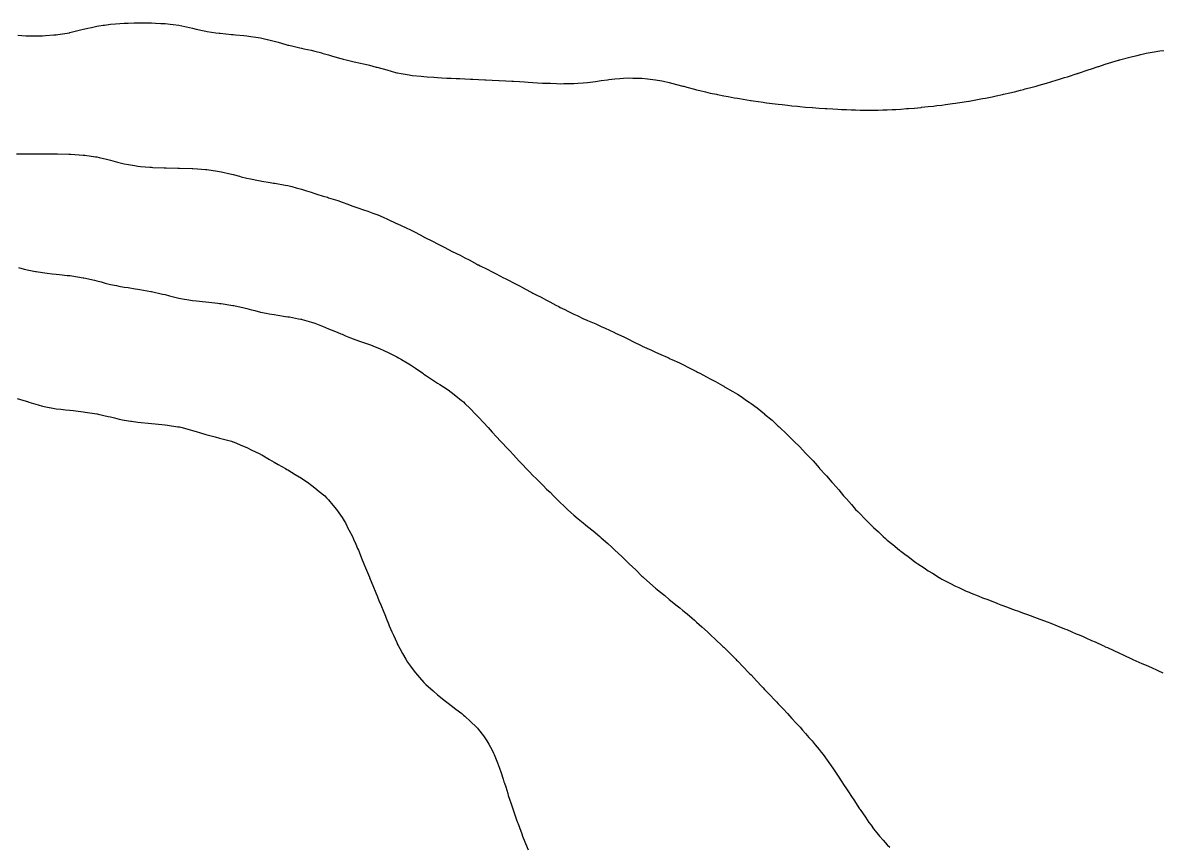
# Model space of a CAD drawing. Extents: x -717078 to -715000, y -984629 to -984000.
# Drawn here: x -715749.9 to -715666.4, y -984244.2 to -984183.8 of the extents above; entities that cross this region are included whole.
import ezdxf

# ---------------------------------------------------------------- set-up
doc = ezdxf.new("R2010")
doc.units = 0
doc.layers.add('buffer_B2_0_1_clip', color=7, linetype='Continuous')

msp = doc.modelspace()

# ---------------------------------------------------------------- linework, layer by layer
at = {"layer": 'buffer_B2_0_1_clip'}
for points in [[(-715750.31, -984184.69), (-715749.724, -984184.724), (-715749.5, -984184.736), (-715749.266, -984184.734), (-715748.73, -984184.73), (-715748.5, -984184.728), (-715748.288, -984184.712), (-715747.665, -984184.665), (-715747.5, -984184.652), (-715747.367, -984184.633), (-715746.525, -984184.5), (-715746.504, -984184.496), (-715746.5, -984184.496), (-715746.494, -984184.494), (-715745.701, -984184.299), (-715745.5, -984184.242), (-715745.168, -984184.168), (-715744.892, -984184.108), (-715744.5, -984184.018), (-715744.047, -984183.953), (-715743.938, -984183.938), (-715743.5, -984183.876), (-715743.151, -984183.849), (-715742.826, -984183.826), (-715742.5, -984183.801), (-715742.208, -984183.792), (-715741.78, -984183.78), (-715741.5, -984183.771), (-715741.227, -984183.773), (-715740.777, -984183.777), (-715740.5, -984183.779), (-715740.205, -984183.795), (-715739.815, -984183.815), (-715739.5, -984183.833), (-715739.119, -984183.881), (-715738.908, -984183.908), (-715738.5, -984183.959), (-715738.052, -984184.052), (-715737.923, -984184.077), (-715737.5, -984184.163), (-715737.232, -984184.232), (-715736.642, -984184.358), (-715736.5, -984184.392), (-715736.406, -984184.406), (-715735.783, -984184.5), (-715735.535, -984184.535), (-715735.5, -984184.54), (-715735.456, -984184.544), (-715734.624, -984184.624), (-715734.5, -984184.637), (-715734.346, -984184.654), (-715733.713, -984184.713), (-715733.5, -984184.738), (-715733.219, -984184.781), (-715732.835, -984184.835), (-715732.5, -984184.889), (-715732.003, -984185.003), (-715731.995, -984185.005), (-715731.5, -984185.122), (-715731.207, -984185.207), (-715730.631, -984185.369), (-715730.5, -984185.406), (-715730.423, -984185.423), (-715730.108, -984185.5), (-715729.611, -984185.611), (-715729.5, -984185.637), (-715729.322, -984185.678), (-715728.791, -984185.791), (-715728.5, -984185.861), (-715728.009, -984185.991), (-715727.995, -984185.995), (-715727.5, -984186.13), (-715727.216, -984186.216), (-715726.601, -984186.399), (-715726.5, -984186.429), (-715726.442, -984186.442), (-715726.215, -984186.5), (-715725.633, -984186.633), (-715725.5, -984186.666), (-715725.283, -984186.717), (-715724.817, -984186.817), (-715724.5, -984186.895), (-715724.02, -984187.02), (-715723.964, -984187.036), (-715723.5, -984187.162), (-715723.236, -984187.236), (-715722.586, -984187.414), (-715722.5, -984187.438), (-715722.447, -984187.447), (-715722.172, -984187.5), (-715721.598, -984187.598), (-715721.5, -984187.616), (-715721.368, -984187.632), (-715720.701, -984187.701), (-715720.5, -984187.726), (-715720.255, -984187.745), (-715719.773, -984187.773), (-715719.5, -984187.796), (-715719.185, -984187.815), (-715718.828, -984187.828), (-715718.5, -984187.848), (-715718.134, -984187.866), (-715717.873, -984187.873), (-715717.5, -984187.892), (-715717.088, -984187.912), (-715716.916, -984187.916), (-715716.5, -984187.937), (-715716.042, -984187.958), (-715715.961, -984187.961), (-715715.5, -984187.983), (-715715.008, -984188.008), (-715714.99, -984188.01), (-715714.5, -984188.036), (-715714.06, -984188.06), (-715713.93, -984188.07), (-715713.5, -984188.095), (-715713.116, -984188.116), (-715712.865, -984188.135), (-715712.5, -984188.157), (-715712.172, -984188.172), (-715711.804, -984188.196), (-715711.5, -984188.212), (-715711.218, -984188.218), (-715710.763, -984188.237), (-715710.5, -984188.244), (-715710.238, -984188.238), (-715709.763, -984188.237), (-715709.5, -984188.231), (-715709.207, -984188.207), (-715708.817, -984188.183), (-715708.5, -984188.155), (-715708.098, -984188.098), (-715707.921, -984188.079), (-715707.5, -984188.016), (-715707.04, -984187.96), (-715706.946, -984187.946), (-715706.5, -984187.888), (-715706.132, -984187.868), (-715705.846, -984187.846), (-715705.5, -984187.827), (-715705.164, -984187.836), (-715704.839, -984187.839), (-715704.5, -984187.849), (-715704.108, -984187.892), (-715703.911, -984187.911), (-715703.5, -984187.957), (-715703.046, -984188.046), (-715702.93, -984188.07), (-715702.5, -984188.156), (-715702.228, -984188.228), (-715701.606, -984188.394), (-715701.5, -984188.422), (-715701.439, -984188.439), (-715701.22, -984188.5), (-715700.651, -984188.651), (-715700.5, -984188.691), (-715700.248, -984188.752), (-715699.845, -984188.845), (-715699.5, -984188.93), (-715699.024, -984189.024), (-715698.963, -984189.037), (-715698.5, -984189.133), (-715698.185, -984189.185), (-715697.725, -984189.275), (-715697.5, -984189.314), (-715697.336, -984189.336), (-715696.528, -984189.472), (-715696.5, -984189.476), (-715696.479, -984189.479), (-715696.338, -984189.5), (-715695.604, -984189.604), (-715695.5, -984189.622), (-715695.358, -984189.642), (-715694.717, -984189.717), (-715694.5, -984189.749), (-715694.217, -984189.783), (-715693.823, -984189.823), (-715693.5, -984189.863), (-715693.098, -984189.902), (-715692.917, -984189.917), (-715692.5, -984189.958), (-715692.003, -984189.997), (-715691.997, -984189.997), (-715691.5, -984190.038), (-715691.065, -984190.065), (-715690.926, -984190.074), (-715690.5, -984190.101), (-715690.12, -984190.12), (-715689.867, -984190.133), (-715689.5, -984190.152), (-715689.161, -984190.161), (-715688.83, -984190.17), (-715688.5, -984190.179), (-715688.181, -984190.181), (-715687.816, -984190.184), (-715687.5, -984190.186), (-715687.179, -984190.179), (-715686.827, -984190.173), (-715686.5, -984190.166), (-715686.147, -984190.147), (-715685.865, -984190.135), (-715685.5, -984190.114), (-715685.078, -984190.078), (-715684.932, -984190.068), (-715684.5, -984190.031), (-715684.018, -984189.982), (-715683.978, -984189.978), (-715683.5, -984189.929), (-715683.115, -984189.885), (-715682.852, -984189.852), (-715682.5, -984189.812), (-715682.224, -984189.776), (-715681.701, -984189.701), (-715681.5, -984189.674), (-715681.347, -984189.653), (-715680.524, -984189.524), (-715680.5, -984189.521), (-715680.482, -984189.518), (-715680.376, -984189.5), (-715679.632, -984189.368), (-715679.5, -984189.342), (-715679.301, -984189.301), (-715678.799, -984189.201), (-715678.5, -984189.137), (-715678.034, -984189.034), (-715677.978, -984189.022), (-715677.5, -984188.913), (-715677.166, -984188.834), (-715676.72, -984188.72), (-715676.5, -984188.666), (-715676.367, -984188.633), (-715675.869, -984188.5), (-715675.58, -984188.42), (-715675.353, -984188.353), (-715674.804, -984188.196), (-715674.5, -984188.104), (-715674.034, -984187.966), (-715673.934, -984187.934), (-715673.5, -984187.802), (-715673.268, -984187.732), (-715672.557, -984187.5), (-715672.514, -984187.486), (-715672.5, -984187.481), (-715672.471, -984187.471), (-715671.763, -984187.237), (-715671.5, -984187.146), (-715671.011, -984186.989), (-715670.977, -984186.977), (-715670.5, -984186.819), (-715670.254, -984186.746), (-715669.518, -984186.518), (-715669.5, -984186.513), (-715669.49, -984186.51), (-715669.453, -984186.5), (-715668.701, -984186.299), (-715668.5, -984186.242), (-715668.165, -984186.165), (-715667.894, -984186.106), (-715667.5, -984186.013), (-715667.063, -984185.937), (-715666.908, -984185.908), (-715666.5, -984185.835), (-715666.2, -984185.8)], [(-715750.406, -984193.406), (-715749.596, -984193.404), (-715749.5, -984193.404), (-715749.404, -984193.404), (-715748.598, -984193.402), (-715748.5, -984193.402), (-715748.401, -984193.401), (-715747.595, -984193.405), (-715747.5, -984193.405), (-715747.406, -984193.406), (-715746.576, -984193.424), (-715746.5, -984193.425), (-715746.428, -984193.428), (-715745.514, -984193.486), (-715745.5, -984193.486), (-715745.488, -984193.488), (-715745.397, -984193.5), (-715744.61, -984193.61), (-715744.5, -984193.627), (-715744.334, -984193.666), (-715743.795, -984193.795), (-715743.5, -984193.863), (-715743.002, -984194.002), (-715742.996, -984194.004), (-715742.5, -984194.135), (-715742.188, -984194.188), (-715741.739, -984194.261), (-715741.5, -984194.301), (-715741.316, -984194.316), (-715740.624, -984194.376), (-715740.5, -984194.386), (-715740.389, -984194.389), (-715739.579, -984194.421), (-715739.5, -984194.423), (-715739.424, -984194.424), (-715738.557, -984194.443), (-715738.5, -984194.444), (-715738.445, -984194.445), (-715737.526, -984194.474), (-715737.5, -984194.474), (-715737.475, -984194.475), (-715737.12, -984194.5), (-715736.54, -984194.54), (-715736.5, -984194.543), (-715736.449, -984194.551), (-715735.658, -984194.658), (-715735.5, -984194.683), (-715735.262, -984194.738), (-715734.836, -984194.836), (-715734.5, -984194.914), (-715734.044, -984195.044), (-715733.925, -984195.075), (-715733.5, -984195.192), (-715733.241, -984195.241), (-715732.639, -984195.361), (-715732.5, -984195.388), (-715732.402, -984195.402), (-715731.781, -984195.5), (-715731.537, -984195.537), (-715731.5, -984195.544), (-715731.446, -984195.554), (-715730.685, -984195.685), (-715730.5, -984195.722), (-715730.2, -984195.8), (-715729.88, -984195.88), (-715729.5, -984195.982), (-715729.112, -984196.112), (-715728.78, -984196.22), (-715728.5, -984196.312), (-715728.354, -984196.354), (-715727.888, -984196.5), (-715727.589, -984196.589), (-715727.5, -984196.617), (-715727.325, -984196.675), (-715726.833, -984196.833), (-715726.5, -984196.947), (-715726.096, -984197.096), (-715725.792, -984197.208), (-715725.5, -984197.316), (-715725.359, -984197.359), (-715724.951, -984197.5), (-715724.612, -984197.612), (-715724.5, -984197.653), (-715724.252, -984197.748), (-715723.883, -984197.883), (-715723.5, -984198.038), (-715723.182, -984198.182), (-715722.512, -984198.5), (-715722.504, -984198.504), (-715722.5, -984198.505), (-715722.49, -984198.51), (-715721.82, -984198.82), (-715721.5, -984198.978), (-715721.155, -984199.155), (-715720.506, -984199.5), (-715720.501, -984199.503), (-715720.494, -984199.506), (-715719.828, -984199.828), (-715719.5, -984200), (-715719.17, -984200.17), (-715718.562, -984200.5), (-715718.521, -984200.521), (-715718.5, -984200.532), (-715718.437, -984200.563), (-715717.847, -984200.847), (-715717.5, -984201.029), (-715717.188, -984201.188), (-715716.612, -984201.5), (-715716.537, -984201.537), (-715716.5, -984201.557), (-715716.388, -984201.612), (-715715.863, -984201.863), (-715715.5, -984202.053), (-715715.204, -984202.204), (-715714.657, -984202.5), (-715714.552, -984202.552), (-715714.5, -984202.58), (-715714.341, -984202.659), (-715713.881, -984202.881), (-715713.5, -984203.083), (-715713.225, -984203.225), (-715712.729, -984203.5), (-715712.578, -984203.578), (-715712.5, -984203.621), (-715712.256, -984203.744), (-715711.912, -984203.912), (-715711.5, -984204.136), (-715711.259, -984204.259), (-715710.824, -984204.5), (-715710.609, -984204.609), (-715710.5, -984204.669), (-715710.173, -984204.827), (-715709.937, -984204.937), (-715709.5, -984205.162), (-715709.268, -984205.268), (-715708.795, -984205.5), (-715708.593, -984205.593), (-715708.5, -984205.64), (-715708.258, -984205.742), (-715707.888, -984205.888), (-715707.5, -984206.066), (-715707.194, -984206.194), (-715706.565, -984206.5), (-715706.521, -984206.521), (-715706.5, -984206.531), (-715706.44, -984206.56), (-715705.839, -984206.839), (-715705.5, -984207.012), (-715705.167, -984207.167), (-715704.509, -984207.5), (-715704.503, -984207.503), (-715704.5, -984207.504), (-715704.492, -984207.508), (-715703.813, -984207.813), (-715703.5, -984207.967), (-715703.122, -984208.122), (-715702.664, -984208.336), (-715702.5, -984208.409), (-715702.436, -984208.436), (-715702.3, -984208.5), (-715701.748, -984208.748), (-715701.5, -984208.872), (-715701.078, -984209.078), (-715700.749, -984209.251), (-715700.5, -984209.379), (-715700.419, -984209.419), (-715700.266, -984209.5), (-715699.759, -984209.759), (-715699.5, -984209.904), (-715699.112, -984210.112), (-715698.584, -984210.416), (-715698.5, -984210.463), (-715698.476, -984210.476), (-715698.435, -984210.5), (-715697.839, -984210.839), (-715697.5, -984211.052), (-715697.223, -984211.223), (-715696.819, -984211.5), (-715696.627, -984211.627), (-715696.5, -984211.72), (-715696.05, -984212.05), (-715695.505, -984212.495), (-715695.499, -984212.5), (-715694.957, -984212.957), (-715694.5, -984213.382), (-715694.438, -984213.438), (-715694.375, -984213.5), (-715693.921, -984213.921), (-715693.5, -984214.35), (-715693.423, -984214.423), (-715693.349, -984214.5), (-715692.919, -984214.919), (-715692.5, -984215.373), (-715692.436, -984215.436), (-715692.379, -984215.5), (-715691.945, -984215.945), (-715691.5, -984216.457), (-715691.479, -984216.479), (-715691.461, -984216.5), (-715690.996, -984216.996), (-715690.954, -984217.046), (-715690.573, -984217.5), (-715690.538, -984217.538), (-715690.5, -984217.583), (-715690.064, -984218.064), (-715689.712, -984218.5), (-715689.61, -984218.61), (-715689.5, -984218.739), (-715689.134, -984219.134), (-715688.823, -984219.5), (-715688.662, -984219.662), (-715688.5, -984219.84), (-715688.166, -984220.166), (-715687.855, -984220.5), (-715687.671, -984220.671), (-715687.5, -984220.841), (-715687.151, -984221.151), (-715686.791, -984221.5), (-715686.633, -984221.633), (-715686.5, -984221.753), (-715686.085, -984222.085), (-715685.603, -984222.5), (-715685.544, -984222.544), (-715685.5, -984222.581), (-715685.213, -984222.787), (-715684.963, -984222.963), (-715684.5, -984223.322), (-715684.394, -984223.394), (-715684.251, -984223.5), (-715683.797, -984223.797), (-715683.5, -984224.005), (-715683.189, -984224.189), (-715682.698, -984224.5), (-715682.573, -984224.573), (-715682.5, -984224.617), (-715682.262, -984224.738), (-715681.911, -984224.911), (-715681.5, -984225.131), (-715681.242, -984225.242), (-715680.699, -984225.5), (-715680.562, -984225.562), (-715680.5, -984225.592), (-715680.349, -984225.651), (-715679.84, -984225.84), (-715679.5, -984225.985), (-715679.12, -984226.12), (-715678.711, -984226.289), (-715678.5, -984226.37), (-715678.404, -984226.404), (-715678.159, -984226.5), (-715677.677, -984226.677), (-715677.5, -984226.75), (-715677.105, -984226.895), (-715676.949, -984226.949), (-715676.5, -984227.124), (-715676.219, -984227.219), (-715675.504, -984227.496), (-715675.499, -984227.498), (-715675.492, -984227.5), (-715674.761, -984227.761), (-715674.5, -984227.868), (-715674.042, -984228.042), (-715673.896, -984228.104), (-715673.5, -984228.265), (-715673.331, -984228.331), (-715672.943, -984228.5), (-715672.628, -984228.628), (-715672.5, -984228.684), (-715672.178, -984228.822), (-715671.926, -984228.926), (-715671.5, -984229.119), (-715671.235, -984229.235), (-715670.682, -984229.5), (-715670.556, -984229.556), (-715670.5, -984229.583), (-715670.348, -984229.652), (-715669.866, -984229.866), (-715669.5, -984230.04), (-715669.182, -984230.182), (-715668.519, -984230.5), (-715668.506, -984230.506), (-715668.5, -984230.508), (-715668.485, -984230.515), (-715667.808, -984230.808), (-715667.5, -984230.95), (-715667.115, -984231.115), (-715666.69, -984231.31), (-715666.5, -984231.395), (-715666.426, -984231.426), (-715666.263, -984231.5)], [(-715750.257, -984201.743), (-715749.853, -984201.853), (-715749.5, -984201.941), (-715749.024, -984202.024), (-715748.965, -984202.035), (-715748.5, -984202.116), (-715748.154, -984202.154), (-715747.801, -984202.199), (-715747.5, -984202.233), (-715747.255, -984202.255), (-715746.678, -984202.322), (-715746.5, -984202.339), (-715746.357, -984202.357), (-715745.509, -984202.491), (-715745.5, -984202.492), (-715745.493, -984202.493), (-715745.466, -984202.5), (-715744.677, -984202.677), (-715744.5, -984202.718), (-715744.201, -984202.799), (-715743.888, -984202.888), (-715743.5, -984202.991), (-715743.072, -984203.072), (-715742.892, -984203.108), (-715742.5, -984203.183), (-715742.221, -984203.221), (-715741.694, -984203.306), (-715741.5, -984203.334), (-715741.355, -984203.355), (-715740.544, -984203.5), (-715740.506, -984203.506), (-715740.5, -984203.507), (-715740.491, -984203.509), (-715739.688, -984203.688), (-715739.5, -984203.731), (-715739.188, -984203.812), (-715738.893, -984203.893), (-715738.5, -984203.992), (-715738.066, -984204.066), (-715737.907, -984204.093), (-715737.5, -984204.163), (-715737.194, -984204.194), (-715736.754, -984204.246), (-715736.5, -984204.273), (-715736.291, -984204.291), (-715735.637, -984204.363), (-715735.5, -984204.376), (-715735.389, -984204.389), (-715734.669, -984204.5), (-715734.521, -984204.521), (-715734.5, -984204.524), (-715734.468, -984204.532), (-715733.7, -984204.7), (-715733.5, -984204.746), (-715733.162, -984204.838), (-715732.909, -984204.909), (-715732.5, -984205.017), (-715732.092, -984205.092), (-715731.864, -984205.136), (-715731.5, -984205.204), (-715731.239, -984205.239), (-715730.671, -984205.329), (-715730.5, -984205.353), (-715730.373, -984205.373), (-715729.698, -984205.5), (-715729.53, -984205.53), (-715729.5, -984205.537), (-715729.447, -984205.553), (-715728.75, -984205.75), (-715728.5, -984205.828), (-715728.022, -984206.022), (-715727.949, -984206.051), (-715727.5, -984206.233), (-715727.309, -984206.309), (-715726.863, -984206.5), (-715726.604, -984206.604), (-715726.5, -984206.646), (-715726.252, -984206.748), (-715725.897, -984206.897), (-715725.5, -984207.059), (-715725.168, -984207.168), (-715724.643, -984207.357), (-715724.5, -984207.406), (-715724.431, -984207.431), (-715724.257, -984207.5), (-715723.713, -984207.713), (-715723.5, -984207.805), (-715723.036, -984208.036), (-715722.888, -984208.112), (-715722.5, -984208.31), (-715722.375, -984208.375), (-715722.155, -984208.5), (-715721.739, -984208.739), (-715721.5, -984208.885), (-715721.132, -984209.132), (-715720.593, -984209.5), (-715720.537, -984209.537), (-715720.5, -984209.563), (-715720.31, -984209.69), (-715719.939, -984209.939), (-715719.5, -984210.234), (-715719.331, -984210.331), (-715719.065, -984210.5), (-715718.726, -984210.726), (-715718.5, -984210.893), (-715718.154, -984211.154), (-715717.74, -984211.5), (-715717.611, -984211.611), (-715717.5, -984211.715), (-715717.101, -984212.101), (-715716.719, -984212.5), (-715716.611, -984212.611), (-715716.5, -984212.73), (-715716.13, -984213.13), (-715715.798, -984213.5), (-715715.655, -984213.655), (-715715.5, -984213.827), (-715715.173, -984214.173), (-715714.875, -984214.5), (-715714.695, -984214.695), (-715714.5, -984214.91), (-715714.21, -984215.21), (-715713.94, -984215.5), (-715713.727, -984215.727), (-715713.5, -984215.976), (-715713.239, -984216.239), (-715712.99, -984216.5), (-715712.749, -984216.749), (-715712.5, -984217.015), (-715712.253, -984217.253), (-715712.006, -984217.5), (-715711.753, -984217.753), (-715711.5, -984218.017), (-715711.249, -984218.249), (-715710.998, -984218.5), (-715710.745, -984218.745), (-715710.5, -984218.993), (-715710.235, -984219.235), (-715709.96, -984219.5), (-715709.719, -984219.719), (-715709.5, -984219.922), (-715709.184, -984220.184), (-715708.81, -984220.5), (-715708.642, -984220.642), (-715708.5, -984220.766), (-715708.086, -984221.086), (-715707.596, -984221.5), (-715707.544, -984221.544), (-715707.5, -984221.584), (-715707.01, -984222.01), (-715706.716, -984222.284), (-715706.5, -984222.485), (-715706.492, -984222.492), (-715706.483, -984222.5), (-715705.973, -984222.973), (-715705.5, -984223.439), (-715705.468, -984223.468), (-715705.434, -984223.5), (-715704.952, -984223.952), (-715704.5, -984224.395), (-715704.445, -984224.445), (-715704.387, -984224.5), (-715703.916, -984224.916), (-715703.5, -984225.292), (-715703.385, -984225.385), (-715703.245, -984225.5), (-715702.834, -984225.834), (-715702.5, -984226.114), (-715702.28, -984226.28), (-715702.007, -984226.5), (-715701.726, -984226.726), (-715701.5, -984226.918), (-715701.182, -984227.182), (-715700.816, -984227.5), (-715700.647, -984227.647), (-715700.5, -984227.779), (-715700.118, -984228.118), (-715699.699, -984228.5), (-715699.595, -984228.595), (-715699.5, -984228.684), (-715699.076, -984229.076), (-715698.634, -984229.5), (-715698.565, -984229.565), (-715698.5, -984229.629), (-715698.058, -984230.058), (-715697.623, -984230.5), (-715697.561, -984230.561), (-715697.5, -984230.624), (-715697.065, -984231.065), (-715696.652, -984231.5), (-715696.577, -984231.577), (-715696.5, -984231.658), (-715696.089, -984232.089), (-715695.706, -984232.5), (-715695.606, -984232.606), (-715695.5, -984232.718), (-715695.12, -984233.12), (-715694.763, -984233.5), (-715694.636, -984233.636), (-715694.5, -984233.782), (-715694.151, -984234.151), (-715693.821, -984234.5), (-715693.668, -984234.668), (-715693.5, -984234.853), (-715693.189, -984235.189), (-715692.899, -984235.5), (-715692.714, -984235.714), (-715692.5, -984235.96), (-715692.246, -984236.246), (-715692.019, -984236.5), (-715691.785, -984236.785), (-715691.5, -984237.142), (-715691.339, -984237.339), (-715691.211, -984237.5), (-715690.91, -984237.91), (-715690.5, -984238.496), (-715690.498, -984238.498), (-715690.497, -984238.5), (-715690.491, -984238.509), (-715690.098, -984239.098), (-715689.838, -984239.5), (-715689.702, -984239.702), (-715689.5, -984240.012), (-715689.306, -984240.306), (-715689.179, -984240.5), (-715688.907, -984240.907), (-715688.576, -984241.424), (-715688.527, -984241.5), (-715688.516, -984241.516), (-715688.5, -984241.539), (-715688.105, -984242.105), (-715687.845, -984242.5), (-715687.693, -984242.693), (-715687.5, -984242.949), (-715687.257, -984243.257), (-715687.075, -984243.5), (-715686.797, -984243.797), (-715686.5, -984244.121), (-715686.312, -984244.312)], [(-715750.36, -984211.36), (-715749.872, -984211.5), (-715749.592, -984211.592), (-715749.5, -984211.62), (-715749.33, -984211.67), (-715748.828, -984211.828), (-715748.5, -984211.919), (-715748.013, -984212.013), (-715747.98, -984212.02), (-715747.5, -984212.111), (-715747.151, -984212.151), (-715746.808, -984212.192), (-715746.5, -984212.227), (-715746.252, -984212.252), (-715745.686, -984212.314), (-715745.5, -984212.333), (-715745.355, -984212.355), (-715744.522, -984212.478), (-715744.5, -984212.481), (-715744.485, -984212.485), (-715744.411, -984212.5), (-715743.678, -984212.678), (-715743.5, -984212.715), (-715743.22, -984212.78), (-715742.872, -984212.872), (-715742.5, -984212.952), (-715742.025, -984213.025), (-715741.967, -984213.033), (-715741.5, -984213.101), (-715740.5, -984213.193), (-715740.218, -984213.218), (-715739.735, -984213.265), (-715739.5, -984213.286), (-715739.314, -984213.314), (-715738.571, -984213.429), (-715738.5, -984213.439), (-715738.451, -984213.451), (-715738.24, -984213.5), (-715737.661, -984213.661), (-715737.5, -984213.701), (-715737.21, -984213.79), (-715736.893, -984213.893), (-715736.5, -984214.006), (-715736.108, -984214.108), (-715735.818, -984214.182), (-715735.5, -984214.264), (-715735.314, -984214.314), (-715734.627, -984214.5), (-715734.532, -984214.532), (-715734.5, -984214.543), (-715734.426, -984214.574), (-715733.829, -984214.829), (-715733.5, -984214.965), (-715733.147, -984215.147), (-715732.594, -984215.406), (-715732.5, -984215.452), (-715732.469, -984215.469), (-715732.404, -984215.5), (-715731.84, -984215.84), (-715731.5, -984216.029), (-715731.205, -984216.205), (-715730.653, -984216.5), (-715730.561, -984216.561), (-715730.5, -984216.599), (-715730.23, -984216.77), (-715729.95, -984216.95), (-715729.5, -984217.22), (-715729.33, -984217.33), (-715729.045, -984217.5), (-715728.739, -984217.739), (-715728.5, -984217.918), (-715728.183, -984218.183), (-715727.789, -984218.5), (-715727.648, -984218.648), (-715727.5, -984218.801), (-715727.184, -984219.184), (-715726.911, -984219.5), (-715726.746, -984219.746), (-715726.5, -984220.102), (-715726.354, -984220.354), (-715726.263, -984220.5), (-715726.03, -984220.97), (-715726.01, -984221.01), (-715725.756, -984221.5), (-715725.678, -984221.678), (-715725.5, -984222.056), (-715725.371, -984222.371), (-715725.313, -984222.5), (-715725.189, -984222.811), (-715725.085, -984223.085), (-715724.908, -984223.5), (-715724.795, -984223.795), (-715724.5, -984224.486), (-715724.496, -984224.496), (-715724.494, -984224.5), (-715724.49, -984224.51), (-715724.217, -984225.217), (-715724.094, -984225.5), (-715723.924, -984225.924), (-715723.803, -984226.197), (-715723.674, -984226.5), (-715723.625, -984226.625), (-715723.5, -984226.921), (-715723.335, -984227.335), (-715723.264, -984227.5), (-715723.106, -984227.894), (-715723.047, -984228.047), (-715722.857, -984228.5), (-715722.749, -984228.749), (-715722.5, -984229.285), (-715722.433, -984229.433), (-715722.399, -984229.5), (-715722.279, -984229.721), (-715722.086, -984230.086), (-715721.843, -984230.5), (-715721.71, -984230.71), (-715721.5, -984231.009), (-715721.294, -984231.294), (-715721.128, -984231.5), (-715720.841, -984231.841), (-715720.5, -984232.211), (-715720.356, -984232.356), (-715719.833, -984232.833), (-715719.5, -984233.119), (-715719.29, -984233.29), (-715719.014, -984233.5), (-715718.729, -984233.729), (-715718.5, -984233.907), (-715718.165, -984234.165), (-715717.72, -984234.5), (-715717.6, -984234.6), (-715717.5, -984234.686), (-715717.079, -984235.079), (-715716.64, -984235.5), (-715716.573, -984235.573), (-715716.5, -984235.66), (-715716.14, -984236.14), (-715715.885, -984236.5), (-715715.739, -984236.739), (-715715.5, -984237.174), (-715715.393, -984237.393), (-715715.346, -984237.5), (-715715.249, -984237.751), (-715715.104, -984238.104), (-715714.963, -984238.5), (-715714.841, -984238.841), (-715714.695, -984239.305), (-715714.629, -984239.5), (-715714.595, -984239.595), (-715714.5, -984239.885), (-715714.356, -984240.356), (-715714.315, -984240.5), (-715714.223, -984240.777), (-715714.11, -984241.11), (-715713.983, -984241.5), (-715713.856, -984241.856), (-715713.707, -984242.293), (-715713.635, -984242.5), (-715713.597, -984242.597), (-715713.5, -984242.856), (-715713.325, -984243.325), (-715713.262, -984243.5), (-715713.097, -984243.903), (-715713.04, -984244.04), (-715712.857, -984244.5)]]:
    msp.add_lwpolyline(points, dxfattribs=at)

doc.saveas('drawing.dxf')
